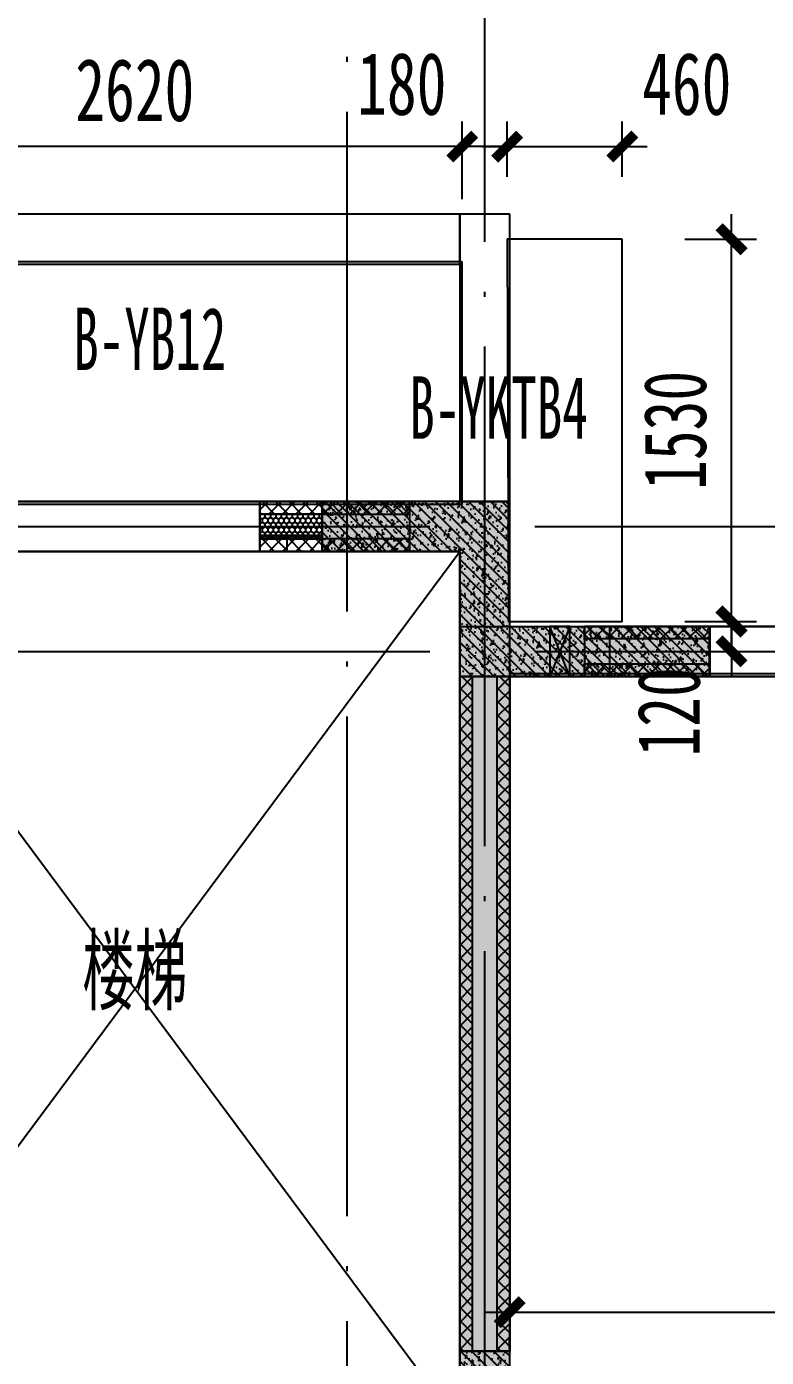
# Model space of a CAD drawing. Extents: x -3200779283 to -8106663, y 659664 to 1123462.
# Drawn here: x -8139434 to -8136474, y 775144 to 780470 of the extents above; entities that cross this region are included whole.
import ezdxf
from ezdxf.enums import TextEntityAlignment as Align

# ---------------------------------------------------------------- set-up
doc = ezdxf.new("R2010")
doc.units = 0
doc.header["$LTSCALE"] = 1000
doc.header["$MEASUREMENT"] = 0
for name, pattern in [('125-墙体$0$CONTINOUS', [0]), ('125-核心筒-标准层$0$CONTINOUS', [0]), ('3#-轴线$0$DOTE', [2.4200000000000004, 2, -0.2, 0.02, -0.2]), ('3#4#5#$0$DASH', [0.35, 0.25, -0.1]), ('DASH', [0.35, 0.25, -0.1])]:
    doc.linetypes.add(name, pattern=pattern)
doc.layers.get('Defpoints').update_dxf_attribs({"color": 30, "linetype": 'DASH'})
for name, color, linetype in [('125-墙体$0$S-WALL', 40, 'Continuous'), ('125-墙体$0$S-WALL-BEAM', 120, 'Continuous'), ('125-墙体$0$S-WALL-COLU', 252, '125-墙体$0$CONTINOUS'), ('125-墙体$0$S-WALL-COLU-HATC', 16, 'Continuous'), ('125-墙体$0$S-WALL-HATC', 253, 'Continuous'), ('125-墙体$0$提结构条件', 7, 'Continuous'), ('125-墙体$0$暖-首层和标准层暖通套管_TZ$0$H-暖洞-穿梁', 3, 'Continuous'), ('125-核心筒-标准层$0$HATCH', 254, 'Continuous'), ('125-核心筒-标准层$0$S-SLAB-HOLE', 5, 'Continuous'), ('125-核心筒-标准层$0$S-WALL', 40, 'Continuous'), ('125-核心筒-标准层$0$S-WALL-BEAM', 120, 'Continuous'), ('125-核心筒-标准层$0$S-WALL-COLU', 252, '125-核心筒-标准层$0$CONTINOUS'), ('125-核心筒-标准层$0$S-WALL-COLU-HATC', 16, 'Continuous'), ('125-核心筒-标准层$0$S-WALL-HATC', 253, 'Continuous'), ('3#-轴线$0$A-ANNO-DOTE', 10, '3#-轴线$0$DOTE'), ('3#4#5#$0$00-板边线', 7, 'Continuous'), ('3#4#5#$0$PC-SLAB', 6, '3#4#5#$0$DASH'), ('3#4#5#$0$S-ANNO-TEXT', 7, 'Continuous'), ('3#4#5#$0$S-DIMS-SLAB', 120, 'Continuous'), ('3#4#5#$0$S-PC-FQ', 4, 'Continuous'), ('3#4#5#$0$S-PC-FQ-WYQ', 4, 'Continuous'), ('3#4#5#$0$S-PC-SLAB', 6, 'Continuous'), ('4#-标准层$0$S-SLAB-TEXT', 120, 'Continuous')]:
    doc.layers.add(name, color=color, linetype=linetype)
doc.styles.add('3#4#5#$0$外部参照 1$0$宋体', font='', dxfattribs={"width": 0.8})
doc.styles.add('3#4#5#$0$楷体', font='', dxfattribs={"width": 0.7})
doc.styles.add('4#-标准层$0$TSSD_Rein', font='tssdeng.shx', dxfattribs={"width": 0.7, "bigfont": 'hztxt.shx'})
doc.styles.get('3#4#5#$0$外部参照 1$0$宋体').set_extended_font_data('SimSun')
doc.styles.get('3#4#5#$0$楷体').set_extended_font_data('KaiTi_GB2312')
doc.dimstyles.new('3#4#5#$0$TSSD_100_100', dxfattribs={"dimtxt": 250, "dimasz": 100, "dimexe": 100, "dimexo": 250, "dimgap": 100, "dimtad": 1, "dimdec": 0, "dimzin": 0, "dimdsep": 46, "dimtxsty": '3#4#5#$0$楷体', "dimblk": '3#4#5#$0$_ArchTick', "dimcen": 0, "dimdle": 100, "dimclrt": 7, "dimadec": 0, "dimazin": 0, "dimtfac": 1, "dimtdec": 0, "dimtix": 1, "dimtmove": 2, "dimatfit": 3, "dimfxl": 1, "dimtolj": 1, "dimtzin": 0, "dimarcsym": 0})
pattern_1 = [(225, (-650407.2216447918, -531464.0182287013), (26.94076836320745, -26.94076836320746), []), (315, (-650407.2216447918, -531464.0182287013), (26.94076836320746, 26.94076836320745), [])]
pattern_2 = [(225, (-650407.2216447843, -531614.0182259246), (26.94076836320745, -26.94076836320746), []), (315, (-650407.2216447843, -531614.0182259246), (26.94076836320746, 26.94076836320745), [])]
pattern_3 = [(269.994290487128, (110828.0983717282, 3091305.449310958), (10.82344901253679, -18.75107864760912), [12.5, -25]), (29.99429048712797, (110828.0983717282, 3091305.449310958), (10.82718595092106, 18.74892112522701), [12.5, -25]), (329.994290487128, (110828.0983717282, 3091305.449310958), (21.65063496345785, -0.002157522382106803), [-25, 12.5])]

# ---------------------------------------------------------------- blocks, each defined once
blk = doc.blocks.new('3#4#5#$0$B-YNQ2')
at = {"layer": '3#4#5#$0$S-PC-FQ-WYQ'}
h = blk.add_hatch(dxfattribs=at)
h.set_pattern_fill('ANSI37', color=256, scale=12, angle=90)
h.set_pattern_definition([(135, (-988908.0325066783, 837089.8351959386), (-26.94076836320746, -26.94076836320745), []), (225, (-988908.0325066783, 837089.8351959386), (26.94076836320745, -26.94076836320746), [])])
h.paths.add_polyline_path([(-127105.3843353875, 321688.4222274119), (-127055.3843353875, 321688.4222274119), (-127055.6225355351, 324388.4186985985), (-127105.6225355351, 324388.4186985985)])
h = blk.add_hatch(dxfattribs=at)
h.set_pattern_fill('ANSI37', color=256, scale=12, angle=90)
h.set_pattern_definition([(135, (-988758.0325094552, 837089.835195946), (-26.94076836320746, -26.94076836320745), []), (225, (-988758.0325094552, 837089.835195946), (26.94076836320745, -26.94076836320746), [])])
h.paths.add_polyline_path([(-126955.3843381647, 321688.4222274194), (-126905.3843381647, 321688.4222274194), (-126905.6225383123, 324388.418698606), (-126955.6225383123, 324388.418698606)])
for points in [[(-127105.3843353875, 321688.4222274119), (-127055.3843353875, 321688.4222274119), (-127055.6225355351, 324388.4186985985), (-127105.6225355351, 324388.4186985985)], [(-127105.6225358211, 324388.4186985985), (-126905.6225354774, 324388.4186985985), (-126905.3843353298, 321688.4222274194), (-127105.3843356734, 321688.4222274194)], [(-126955.3843381647, 321688.4222274194), (-126905.3843381647, 321688.4222274194), (-126905.6225383123, 324388.418698606), (-126955.6225383123, 324388.418698606)]]:
    blk.add_lwpolyline(points, close=True, dxfattribs=at)
blk = doc.blocks.new('3#4#5#$0$B-YWQ2')
at = {"layer": '3#4#5#$0$S-PC-FQ-WYQ'}
h = blk.add_hatch(dxfattribs=at)
h.set_pattern_fill('ANSI37', color=256, scale=12, angle=180)
h.set_pattern_definition([(225, (-657507.1811856697, -531964.0313569249), (26.94076836320745, -26.94076836320746), []), (315, (-657507.1811856697, -531964.0313569249), (26.94076836320746, 26.94076836320745), [])])
h.paths.add_polyline_path([(-143805.760363081, 329838.378574529), (-143805.760363081, 329888.378574529), (-144305.7646883298, 329888.3786142177), (-144305.7646883298, 329838.3786142177)])
h = blk.add_hatch(dxfattribs=at)
h.set_pattern_fill('ANSI37', color=256, scale=12, angle=180)
h.set_pattern_definition([(225, (-655807.1767984, -531964.0314528265), (26.94076836320745, -26.94076836320746), []), (315, (-655807.1767984, -531964.0314528265), (26.94076836320746, 26.94076836320745), [])])
h.paths.add_polyline_path([(-141605.7606210168, 329838.3781581313), (-141605.7606210168, 329888.3781581313), (-142605.76030106, 329888.3785183162), (-142605.76030106, 329838.3785183162)])
h = blk.add_hatch(dxfattribs=at)
h.set_pattern_fill('ANSI37', color=256, scale=12, angle=180)
h.set_pattern_definition([(225, (-653107.1819316256, -531964.0318592056), (26.94076836320745, -26.94076836320746), []), (315, (-653107.1819316256, -531964.0318592056), (26.94076836320746, 26.94076836320745), [])])
h.paths.add_polyline_path([(-139605.8072693339, 329838.3779761113), (-139605.8072693339, 329888.3779761113), (-140105.7606210243, 329888.3781071344), (-140105.7606210243, 329838.3781071344)])
h = blk.add_hatch(dxfattribs=at)
h.set_pattern_fill('ANSI37', color=256, scale=12, angle=180)
h.set_pattern_definition([(225, (-657507.1811856623, -532114.0313541479), (26.94076836320745, -26.94076836320746), []), (315, (-657507.1811856623, -532114.0313541479), (26.94076836320746, 26.94076836320745), [])])
h.paths.add_polyline_path([(-143805.7603630736, 329688.3785773062), (-143805.7603630736, 329738.3785773062), (-144305.7646883223, 329738.3786169949), (-144305.7646883223, 329688.3786169949)])
h = blk.add_hatch(dxfattribs=at)
h.set_pattern_fill('ANSI37', color=256, scale=12, angle=180)
h.set_pattern_definition([(225, (-655807.1767983926, -532114.0314500495), (26.94076836320745, -26.94076836320746), []), (315, (-655807.1767983926, -532114.0314500495), (26.94076836320746, 26.94076836320745), [])])
h.paths.add_polyline_path([(-141605.7606210094, 329688.3781609085), (-141605.7606210094, 329738.3781609085), (-142605.7603010526, 329738.3785210934), (-142605.7603010526, 329688.3785210934)])
h = blk.add_hatch(dxfattribs=at)
h.set_pattern_fill('ANSI37', color=256, scale=12, angle=180)
h.set_pattern_definition([(225, (-653107.1819316181, -532114.0318564288), (26.94076836320745, -26.94076836320746), []), (315, (-653107.1819316181, -532114.0318564288), (26.94076836320746, 26.94076836320745), [])])
h.paths.add_polyline_path([(-139605.8072693264, 329688.3779788885), (-139605.8072693264, 329738.3779788885), (-140105.7606210168, 329738.3781099116), (-140105.7606210168, 329688.3781099116)])
for points in [[(-144305.7646883223, 329688.378616709), (-144305.7646883223, 329888.3786170527), (-143805.760363081, 329888.3785773639), (-143805.760363081, 329688.3785770203)], [(-143805.760363081, 329838.378574529), (-143805.760363081, 329888.378574529), (-144305.7646883298, 329888.3786142177), (-144305.7646883298, 329838.3786142177)], [(-143805.760363081, 329888.3809476119), (-142605.760374493, 329888.3809476119), (-142605.760374493, 329688.3783389947), (-143805.760363081, 329688.3783389947)], [(-141605.7606210168, 329838.3781581313), (-141605.7606210168, 329888.3781581313), (-142605.76030106, 329888.3785183162), (-142605.76030106, 329838.3785183162)], [(-142605.7603010526, 329688.3785208075), (-142605.7603010526, 329888.3785211511), (-141605.7606210168, 329888.3781609662), (-141605.7606210168, 329688.3781606226)], [(-141605.7606210168, 329888.3782881502), (-140105.7606888157, 329888.3782833477), (-140105.7606888157, 329688.378028636), (-141605.7606210168, 329688.3780334386)], [(-139605.8072693339, 329838.3779761113), (-139605.8072693339, 329888.3779761113), (-140105.7606210243, 329888.3781071344), (-140105.7606210243, 329838.3781071344)], [(-140105.7606210168, 329688.3781096257), (-140105.7606210168, 329888.3781099693), (-139605.8072693339, 329888.3779789462), (-139605.8072693339, 329688.3779786025)], [(-143805.7603630736, 329688.3785773062), (-143805.7603630736, 329738.3785773062), (-144305.7646883223, 329738.3786169949), (-144305.7646883223, 329688.3786169949)], [(-141605.7606210094, 329688.3781609085), (-141605.7606210094, 329738.3781609085), (-142605.7603010526, 329738.3785210934), (-142605.7603010526, 329688.3785210934)], [(-139605.8072693264, 329688.3779788885), (-139605.8072693264, 329738.3779788885), (-140105.7606210168, 329738.3781099116), (-140105.7606210168, 329688.3781099116)]]:
    blk.add_lwpolyline(points, close=True, dxfattribs=at)
blk = doc.blocks.new('3#4#5#$0$B-YWQ3')
at = {"layer": '3#4#5#$0$S-PC-FQ'}
h = blk.add_hatch(dxfattribs=at)
h.set_pattern_fill('HONEY', color=6, scale=100, angle=-90.00570951287202)
h.set_pattern_definition(pattern_3)
h.paths.add_polyline_path([(-138305.9950628587, 330338.3942316874), (-138306.0050278385, 330238.3942321839), (-138556.0100336152, 330238.3917263955), (-138556.0000686354, 330338.391725899)])
h = blk.add_hatch(dxfattribs=at)
h.set_pattern_fill('HONEY', color=6, scale=100, angle=-90.00570951287202)
h.set_pattern_definition(pattern_3)
h.paths.add_polyline_path([(-137306.0050511253, 330338.3942316874), (-137305.9950861455, 330238.3942321839), (-137055.9900803688, 330238.3917263955), (-137056.0000453486, 330338.391725899)])
at = {"layer": '3#4#5#$0$S-PC-FQ-WYQ'}
h = blk.add_hatch(dxfattribs=at)
h.set_pattern_fill('ANSI37', color=256, scale=12, angle=180)
h.set_pattern_definition(pattern_1)
h.paths.add_polyline_path([(-138905.8095192583, 330388.3917027524), (-138905.8095192583, 330338.3917027524), (-138306.0000686279, 330338.3917424412), (-138306.0000686279, 330388.3917424412)])
h = blk.add_hatch(dxfattribs=at)
h.set_pattern_fill('ANSI37', color=256, scale=12, angle=180)
h.set_pattern_definition(pattern_1)
h.paths.add_polyline_path([(-136705.800822203, 330338.3917027524), (-136705.800822203, 330388.3917027524), (-137306.0000686428, 330388.3917424412), (-137306.0000686428, 330338.3917424412)])
h = blk.add_hatch(dxfattribs=at)
h.set_pattern_fill('ANSI37', color=256, scale=12, angle=180)
h.set_pattern_definition(pattern_2)
h.paths.add_polyline_path([(-138905.8095192658, 330238.3917055296), (-138905.8095192658, 330188.3917055296), (-138306.0000686354, 330188.3917452184), (-138306.0000686354, 330238.3917452184)])
h = blk.add_hatch(dxfattribs=at)
h.set_pattern_fill('ANSI37', color=256, scale=12, angle=180)
h.set_pattern_definition(pattern_2)
h.paths.add_polyline_path([(-136705.8008221956, 330188.3917055296), (-136705.8008221956, 330238.3917055296), (-137306.0000686354, 330238.3917452184), (-137306.0000686354, 330188.3917452184)])
at = {"layer": '3#4#5#$0$S-PC-FQ', "color": 6}
for points in [[(-138305.9950628587, 330338.3942316874), (-138306.0050278385, 330238.3942321839), (-138556.0100336152, 330238.3917263955), (-138556.0000686354, 330338.391725899)], [(-137306.0050511253, 330338.3942316874), (-137305.9950861455, 330238.3942321839), (-137055.9900803688, 330238.3917263955), (-137056.0000453486, 330338.391725899)]]:
    blk.add_lwpolyline(points, close=True, dxfattribs=at)
at = {"layer": '3#4#5#$0$S-PC-FQ-WYQ'}
for points in [[(-138306.0000686354, 330188.3917449325), (-138306.0000686354, 330388.3917452762), (-138905.8095192583, 330388.3917055874), (-138905.8095192583, 330188.3917052437)], [(-138905.8095192583, 330338.3917027524), (-138905.8095192583, 330388.3917027524), (-138306.0000686279, 330388.3917424412), (-138306.0000686279, 330338.3917424412)], [(-138306.0000453486, 330388.3917424412), (-137306.0000686354, 330388.3917424412), (-137306.0000686354, 330188.3917449325), (-138306.0000453486, 330188.3917449325)], [(-137306.0000686354, 330188.3917449325), (-137306.0000686354, 330388.3917452762), (-136705.800822203, 330388.3917055874), (-136705.800822203, 330188.3917052437)], [(-136705.800822203, 330338.3917027524), (-136705.800822203, 330388.3917027524), (-137306.0000686428, 330388.3917424412), (-137306.0000686428, 330338.3917424412)], [(-138905.8095192658, 330188.3917055296), (-138905.8095192658, 330238.3917055296), (-138306.0000686354, 330238.3917452184), (-138306.0000686354, 330188.3917452184)], [(-136705.8008221956, 330188.3917055296), (-136705.8008221956, 330238.3917055296), (-137306.0000686354, 330238.3917452184), (-137306.0000686354, 330188.3917452184)]]:
    blk.add_lwpolyline(points, close=True, dxfattribs=at)
blk = doc.blocks.new('3#4#5#$0$A$C53EF3948')
at = {"layer": '3#4#5#$0$S-PC-FQ-WYQ', "xscale": -1}
for name, p in [('3#4#5#$0$B-YWQ3', (-106006.4793553883, -329888.3812170064)), ('3#4#5#$0$B-YWQ2', (-106006.4793553883, -329888.3812170064)), ('3#4#5#$0$B-YNQ2', (-93805.6590342237, -324588.5839899576))]:
    blk.add_blockref(name, p, dxfattribs=at)
blk = doc.blocks.new('3#4#5#$0$悬挑板-北侧')
at = {"layer": '3#4#5#$0$S-PC-SLAB'}
for points in [[(-262899.7262011849, 92469.8665362058), (-262439.3072780642, 92469.8665362058), (-262444.4097202264, 90939.76404641056), (-262899.738294493, 90939.76400666893)], [(-259459.500885508, 92469.86618528032), (-258399.750670132, 92469.86618605195), (-258399.7506613976, 90939.90435627956), (-259459.5008767736, 90939.90435550793)], [(-262259.5007363076, 92379.92144643073), (-259639.3074048576, 92379.92144643073), (-259639.3074048576, 91409.91038062074), (-262259.5007363076, 91409.91038062074)]]:
    blk.add_lwpolyline(points, close=True, dxfattribs=at)
blk = doc.blocks.new('3#4#5#$0$_ArchTick')
at = {"color": 0, "linetype": 'ByBlock', "const_width": 0.4}
blk.add_lwpolyline([(-0.5, -0.5), (0.5, 0.5)], dxfattribs=at)
blk = doc.blocks.new('*D978')
at = {"layer": '3#4#5#$0$S-DIMS-SLAB', "color": 0, "lineweight": -2, "transparency": 16777216}
for p, q in [((30489.58182328148, 13009.88186566913), (30489.58182328148, 13320.70183472472)), ((33109.77515473147, 13009.88186566913), (33109.77515473147, 13320.70183472472)), ((33209.77515473147, 13220.70183472472), (30389.58182328148, 13220.70183472472))]:
    blk.add_line(p, q, dxfattribs=at)
at = {"layer": 'Defpoints', "color": 0, "transparency": 16777216}
for p in [(30489.58182328148, 13220.70183472472), (30489.58182328148, 12759.88186566913), (33109.77515473147, 12759.88186566913)]:
    blk.add_point(p, dxfattribs=at)
at = {"layer": '3#4#5#$0$S-DIMS-SLAB', "color": 0, "lineweight": -2, "transparency": 16777216, "xscale": 100, "yscale": 100, "zscale": 100, "rotation": 180}
blk.add_blockref('3#4#5#$0$_ArchTick', (30489.58182328148, 13220.70183472472), dxfattribs=at)
at = {"layer": '3#4#5#$0$S-DIMS-SLAB', "color": 0, "lineweight": -2, "transparency": 16777216, "xscale": 100, "yscale": 100, "zscale": 100}
blk.add_blockref('3#4#5#$0$_ArchTick', (33109.77515473147, 13220.70183472472), dxfattribs=at)
at = {"layer": '3#4#5#$0$S-DIMS-SLAB', "color": 7, "transparency": 16777216, "insert": (31799.67848900647, 13445.70183472472), "char_height": 250, "attachment_point": 5, "style": '3#4#5#$0$楷体'}
blk.add_mtext('\\A1;2620', dxfattribs=at)
blk = doc.blocks.new('*D980')
at = {"layer": '3#4#5#$0$S-DIMS-SLAB', "color": 0, "lineweight": -2, "transparency": 16777216}
for p, q in [((33289.58169648808, 13099.82695544418), (33289.58169648808, 13320.70183472472)), ((33750.00061960879, 13099.82695544418), (33750.00061960879, 13320.70183472472)), ((33189.58169648808, 13220.70183472472), (33850.00061960879, 13220.70183472472))]:
    blk.add_line(p, q, dxfattribs=at)
at = {"layer": 'Defpoints', "color": 0, "transparency": 16777216}
for p in [(33750.00061960879, 13220.70183472472), (33289.58169648808, 12849.82695544418), (33750.00061960879, 12849.82695544418)]:
    blk.add_point(p, dxfattribs=at)
at = {"layer": '3#4#5#$0$S-DIMS-SLAB', "color": 0, "lineweight": -2, "transparency": 16777216, "xscale": 100, "yscale": 100, "zscale": 100, "rotation": 180}
blk.add_blockref('3#4#5#$0$_ArchTick', (33289.58169648808, 13220.70183472472), dxfattribs=at)
at = {"layer": '3#4#5#$0$S-DIMS-SLAB', "color": 0, "lineweight": -2, "transparency": 16777216, "xscale": 100, "yscale": 100, "zscale": 100}
blk.add_blockref('3#4#5#$0$_ArchTick', (33750.00061960879, 13220.70183472472), dxfattribs=at)
at = {"layer": '3#4#5#$0$S-DIMS-SLAB', "color": 7, "transparency": 16777216, "insert": (34008.07754268573, 13470.70183472472), "char_height": 250, "attachment_point": 5, "style": '3#4#5#$0$楷体'}
blk.add_mtext('\\A1;460', dxfattribs=at)
blk = doc.blocks.new('*D982')
at = {"layer": '3#4#5#$0$S-DIMS-SLAB', "color": 0, "lineweight": -2, "transparency": 16777216}
for p, q in [((34187.13463399453, 11219.72442590827), (34187.13463399453, 12949.83132895479)), ((34000.01088095015, 12849.83132895479), (34287.13463399453, 12849.83132895479)), ((34000.01088095015, 11319.72442590827), (34287.13463399453, 11319.72442590827))]:
    blk.add_line(p, q, dxfattribs=at)
at = {"layer": 'Defpoints', "color": 0, "transparency": 16777216}
for p in [(33750.01088095015, 12849.83132895479), (34187.13463399453, 12849.83132895479), (33750.01088095015, 11319.72442590827)]:
    blk.add_point(p, dxfattribs=at)
at = {"layer": '3#4#5#$0$S-DIMS-SLAB', "color": 0, "lineweight": -2, "transparency": 16777216, "xscale": 100, "yscale": 100, "zscale": 100}
for p, rotation in [((34187.13463399453, 12849.83132895479), 90), ((34187.13463399453, 11319.72442590827), 270)]:
    blk.add_blockref('3#4#5#$0$_ArchTick', p, dxfattribs=dict(at, rotation=rotation))
at = {"layer": '3#4#5#$0$S-DIMS-SLAB', "color": 7, "transparency": 16777216, "insert": (33962.13463399452, 12084.77787743152), "char_height": 250, "attachment_point": 5, "rotation": 90, "style": '3#4#5#$0$楷体'}
blk.add_mtext('\\A1;1530', dxfattribs=at)
blk = doc.blocks.new('*D983')
at = {"layer": '3#4#5#$0$S-DIMS-SLAB', "color": 0, "lineweight": -2, "transparency": 16777216}
for p, q in [((33109.77515473147, 13009.88186566913), (33109.77515473147, 13320.70183472472)), ((33289.58169648808, 13099.82695544418), (33289.58169648808, 13320.70183472472)), ((33109.77515473147, 13220.70183472472), (33009.77515473147, 13220.70183472472)), ((33289.58169648808, 13220.70183472472), (33109.77515473147, 13220.70183472472)), ((33289.58169648808, 13220.70183472472), (33389.58169648808, 13220.70183472472))]:
    blk.add_line(p, q, dxfattribs=at)
at = {"layer": 'Defpoints', "color": 0, "transparency": 16777216}
for p in [(33109.77515473147, 13220.70183472472), (33289.58169648808, 12849.82695544418), (33109.77515473147, 12759.88186566913)]:
    blk.add_point(p, dxfattribs=at)
at = {"layer": '3#4#5#$0$S-DIMS-SLAB', "color": 0, "lineweight": -2, "transparency": 16777216, "xscale": 100, "yscale": 100, "zscale": 100}
blk.add_blockref('3#4#5#$0$_ArchTick', (33109.77515473147, 13220.70183472472), dxfattribs=at)
at = {"layer": '3#4#5#$0$S-DIMS-SLAB', "color": 0, "lineweight": -2, "transparency": 16777216, "xscale": 100, "yscale": 100, "zscale": 100, "rotation": 180}
blk.add_blockref('3#4#5#$0$_ArchTick', (33289.58169648808, 13220.70183472472), dxfattribs=at)
at = {"layer": '3#4#5#$0$S-DIMS-SLAB', "color": 7, "transparency": 16777216, "insert": (32867.85207780841, 13470.70183472472), "char_height": 250, "attachment_point": 5, "style": '3#4#5#$0$楷体'}
blk.add_mtext('\\A1;180', dxfattribs=at)
blk = doc.blocks.new('*D987')
at = {"layer": '3#4#5#$0$S-DIMS-SLAB', "color": 0, "lineweight": -2, "transparency": 16777216}
for p, q in [((34187.13463399436, 11319.86477474633), (34187.13463399436, 11419.86477474633)), ((34000.01088095015, 11319.86477474633), (34287.13463399436, 11319.86477474633)), ((34187.13463399436, 11319.86477474633), (34187.13463399436, 11199.99965178129)), ((34000.01088095015, 11199.99965178129), (34287.13463399436, 11199.99965178129)), ((34187.13463399436, 11199.99965178129), (34187.13463399436, 11099.99965178129))]:
    blk.add_line(p, q, dxfattribs=at)
at = {"layer": 'Defpoints', "color": 0, "transparency": 16777216}
for p in [(33750.01088095015, 11319.86477474633), (33750.01088095015, 11199.99965178129), (34187.13463399436, 11199.99965178129)]:
    blk.add_point(p, dxfattribs=at)
at = {"layer": '3#4#5#$0$S-DIMS-SLAB', "color": 0, "lineweight": -2, "transparency": 16777216, "xscale": 100, "yscale": 100, "zscale": 100}
for p, rotation in [((34187.13463399436, 11319.86477474633), 270), ((34187.13463399436, 11199.99965178129), 90)]:
    blk.add_blockref('3#4#5#$0$_ArchTick', p, dxfattribs=dict(at, rotation=rotation))
at = {"layer": '3#4#5#$0$S-DIMS-SLAB', "color": 7, "transparency": 16777216, "insert": (33937.1346339942, 10958.07657485822), "char_height": 250, "attachment_point": 5, "rotation": 90, "style": '3#4#5#$0$楷体'}
blk.add_mtext('\\A1;120', dxfattribs=at)
blk = doc.blocks.new('3#4#5#$0$ban111')
at = {"layer": '3#4#5#$0$S-PC-SLAB'}
blk.add_lwpolyline([(-225932.0008750532, 409965.0001437321), (-225932.0008750532, 412985.0001437321), (-223232.0008750532, 412985.0001437321), (-223232.0008750532, 409965.0001437321)], close=True, dxfattribs=at)
blk = doc.blocks.new('*D861')
at = {"layer": '3#4#5#$0$S-DIMS-SLAB', "color": 0, "lineweight": -2, "transparency": 16777216}
for p, q in [((180096.3134590672, 163030.3966956846), (182996.3134590672, 163030.3966956846)), ((180196.3134590672, 162884.0540406439), (180196.3134590672, 162930.3966956846)), ((182896.3134590672, 162884.0540406437), (182896.3134590672, 162930.3966956846))]:
    blk.add_line(p, q, dxfattribs=at)
at = {"layer": 'Defpoints', "color": 0, "transparency": 16777216}
for p in [(180196.3134590672, 163134.0540406439), (182896.3134590672, 163134.0540406437), (182896.3134590672, 163030.3966956846)]:
    blk.add_point(p, dxfattribs=at)
at = {"layer": '3#4#5#$0$S-DIMS-SLAB', "color": 0, "lineweight": -2, "transparency": 16777216, "xscale": 100, "yscale": 100, "zscale": 100, "rotation": 180}
blk.add_blockref('3#4#5#$0$_ArchTick', (180196.3134590672, 163030.3966956846), dxfattribs=at)
at = {"layer": '3#4#5#$0$S-DIMS-SLAB', "color": 0, "lineweight": -2, "transparency": 16777216, "xscale": 100, "yscale": 100, "zscale": 100}
blk.add_blockref('3#4#5#$0$_ArchTick', (182896.3134590672, 163030.3966956846), dxfattribs=at)
at = {"layer": '3#4#5#$0$S-DIMS-SLAB', "color": 7, "transparency": 16777216, "insert": (181546.3134590672, 163255.3966956846), "char_height": 250, "attachment_point": 5, "style": '3#4#5#$0$楷体'}
blk.add_mtext('\\A1;2700', dxfattribs=at)
blk = doc.blocks.new('125-墙体$0$tretyyt')
at = {"layer": '125-墙体$0$暖-首层和标准层暖通套管_TZ$0$H-暖洞-穿梁', "color": 5}
for p, q in [((52497.95184686818, 59279.6456090584), (52297.95184694059, 59359.6456090584)), ((52297.95184694059, 59279.6456090584), (52497.95184686818, 59359.6456090584))]:
    blk.add_line(p, q, dxfattribs=at)
blk.add_lwpolyline([(52497.95184686818, 59279.6456090584), (52497.95184686818, 59359.6456090584), (52297.95184694059, 59359.6456090584), (52297.95184694059, 59279.6456090584)], close=True, dxfattribs=at)
blk = doc.blocks.new('125-墙体$0$she')
at = {"layer": '125-墙体$0$提结构条件', "xscale": -1, "rotation": 270}
blk.add_blockref('125-墙体$0$tretyyt', (-50919.64560905844, -52397.95078706497), dxfattribs=at)
blk = doc.blocks.new('125-墙体')
at = {"layer": '125-墙体$0$S-WALL-COLU-HATC'}
h = blk.add_hatch(dxfattribs=at)
h.set_pattern_fill('AR-CONC', color=256, scale=10)
h.set_pattern_definition([(49.99999999999999, (29394.36241047789, -241007.8141536725), (71.72601826007535, -6.275213498259511), [7.5, -82.5]), (355, (29394.36241047789, -241007.8141536725), (-13.8751333613, 75.21921337000119), [6, -66]), (100.4514, (29400.3395784779, -241008.3370876726), (57.85093817140216, 68.94395420609536), [6.374018999999985, -70.11421119999974]), (46.18420000000002, (29394.36241047789, -240987.8141536725), (106.7241048625644, -16.55190143290181), [11.24999999999993, -123.7499999999994]), (96.6356, (29403.25608497788, -240989.1934843725), (93.46627055487033, 97.41178709004417), [9.561028799999999, -105.1713]), (351.1842, (29394.36241047789, -240987.8141536725), (93.46619451336272, 97.41186009253246), [9, -99]), (21, (29404.36241047789, -240992.8141536725), (59.69070521184616, -40.26188906653388), [7.5, -82.5]), (326.0000000000001, (29404.36241047789, -240992.8141536725), (24.33153319215817, 72.5150045046853), [6, -66]), (71.4514, (29409.33663377789, -240996.1693142726), (84.02226285814899, 32.25304967099524), [6.374019000000001, -70.1142112]), (37.50000000000001, (29394.36241047789, -241007.8141536725), (1.215985531729067, 33.28938538313115), [0, -65.19999999999999, 0, -67, 0, -66.25]), (7.499999999999999, (29394.36241047789, -241007.8141536725), (26.30695374421486, 39.44117118823603), [0, -38.2, 0, -63.7, 0, -25.25]), (327.5, (29372.0624104779, -241007.8141536725), (53.3822436172409, -2.255487173437976), [0, -25, 0, -78, 0, -103.5]), (317.5, (29362.0624104779, -241007.8141536725), (58.31861693423862, 10.01049823323177), [0, -32.5, 0, -51.8, 0, -73.5])])
h.paths.add_polyline_path([(8199.999502355931, -99.99890062701888), (8199.999502355931, 100.0010993729811), (7800, 100), (7800, -100)])
h = blk.add_hatch(dxfattribs=at)
h.set_pattern_fill('ANSI31', color=256, scale=250, style=0)
h.set_pattern_definition([(45, (29394.36241047789, -241007.8141536725), (-22.09708691207961, 22.09708691207961), [])])
h.paths.add_polyline_path([(8199.999502355931, 100.0010993729811), (8199.999502355931, -99.99890062701888), (7800, -100), (7800, 100)])
at = {"layer": '125-墙体$0$S-WALL-HATC'}
blk.add_hatch(color=256, dxfattribs=at).paths.add_polyline_path([(8600, -100), (8600, 100), (7800, 100), (7800, -100)])
at = {"layer": '125-墙体$0$S-WALL'}
blk.add_lwpolyline([(8600, -100), (8600, 100), (7800, 100), (7800, -100), (8600, -100)], close=True, dxfattribs=at)
at = {"layer": '125-墙体$0$S-WALL-BEAM'}
blk.add_lwpolyline([(6300, 100.0003920234158), (6300, -100), (7800, -100.0006024725153), (7800, 99.99978955090045)], close=True, dxfattribs=at)
at = {"layer": '125-墙体$0$S-WALL-COLU', "lineweight": -2}
blk.add_lwpolyline([(8199.999502355931, -99.99890062701888), (8199.999502355931, 100.0010993729811), (7800, 100), (7800, -100)], close=True, dxfattribs=at)
blk.add_blockref('125-墙体$0$she', (0, 0))
blk = doc.blocks.new('125-核心筒-标准层')
at = {"layer": '125-核心筒-标准层$0$HATCH'}
h = blk.add_hatch(dxfattribs=at)
h.set_pattern_fill('BRICK1', color=256, scale=20, style=0)
h.set_pattern_definition([(0, (-47688.61209499254, -30845.90377062542), (0, 160), []), (90, (-47688.61209499254, -30845.90377062542), (-160, 160), [160, -160])])
h.paths.add_polyline_path([(-850, 7500.019676210301), (-1100.000091910362, 7500.019676210301), (-1100.000091910362, 7699.999999460415), (-850, 7699.999999460415)])
at = {"layer": '125-核心筒-标准层$0$S-WALL-COLU-HATC'}
h = blk.add_hatch(dxfattribs=at)
h.set_pattern_fill('AR-CONC', color=256, scale=10)
h.set_pattern_definition([(49.99999999999999, (13887.05247968878, -232995.612466133), (71.72601826007535, -6.275213498259511), [7.5, -82.5]), (355, (13887.05247968878, -232995.612466133), (-13.8751333613, 75.21921337000119), [6, -66]), (100.4514, (13893.02964768879, -232996.135400133), (57.85093817140216, 68.94395420609536), [6.374018999999981, -70.11421119999969]), (46.18420000000002, (13887.05247968878, -232975.612466133), (106.7241048625644, -16.55190143290181), [11.24999999999992, -123.7499999999994]), (96.6356, (13895.94615418877, -232976.991796833), (93.46627055487033, 97.41178709004417), [9.561028799999999, -105.1713]), (351.1842, (13887.05247968878, -232975.612466133), (93.46619451336272, 97.41186009253246), [9, -99]), (21, (13897.05247968878, -232980.612466133), (59.69070521184616, -40.26188906653388), [7.5, -82.5]), (326.0000000000001, (13897.05247968878, -232980.612466133), (24.33153319215817, 72.5150045046853), [6, -66]), (71.4514, (13902.02670298878, -232983.967626733), (84.02226285814899, 32.25304967099524), [6.374019000000001, -70.1142112]), (37.50000000000001, (13887.05247968878, -232995.612466133), (1.215985531729067, 33.28938538313115), [0, -65.19999999999999, 0, -67, 0, -66.25]), (7.499999999999999, (13887.05247968878, -232995.612466133), (26.30695374421486, 39.44117118823603), [0, -38.2, 0, -63.7, 0, -25.25]), (327.5, (13864.75247968879, -232995.612466133), (53.3822436172409, -2.255487173437976), [0, -25, 0, -78, 0, -103.5]), (317.5, (13854.75247968879, -232995.612466133), (58.31861693423862, 10.01049823323177), [0, -32.5, 0, -51.8, 0, -73.5])])
h.paths.add_polyline_path([(-1650, 7500), (-1650.015775947366, 7200.000364035135), (-1850.015775947366, 7200.000364035135), (-1850, 7700), (-1100.000091910362, 7699.999999460415), (-1100.000091910362, 7499.999999460648)])
h = blk.add_hatch(dxfattribs=at)
h.set_pattern_fill('ANSI31', color=256, scale=250, style=0)
h.set_pattern_definition([(45, (13887.05247968878, -232995.612466133), (-22.09708691207961, 22.09708691207961), [])])
h.paths.add_polyline_path([(-1650, 7500), (-1650.015775947366, 7200.000364035135), (-1850.015775947366, 7200.000364035135), (-1850, 7700), (-1100.000091910362, 7699.999999460415), (-1100.000091910362, 7499.999999460648)])
h = blk.add_hatch(dxfattribs=at)
h.set_pattern_fill('AR-CONC', color=256, scale=10)
h.set_pattern_definition([(49.99999999999999, (13587.05257159914, -233495.612466133), (71.72601826007535, -6.275213498259511), [7.5, -82.5]), (355, (13587.05257159914, -233495.612466133), (-13.8751333613, 75.21921337000119), [6, -66]), (100.4514, (13593.02973959915, -233496.135400133), (57.85093817140216, 68.94395420609536), [6.374018999999979, -70.11421119999966]), (46.18420000000002, (13587.05257159914, -233475.612466133), (106.7241048625644, -16.55190143290181), [11.24999999999992, -123.7499999999993]), (96.6356, (13595.94624609913, -233476.991796833), (93.46627055487033, 97.41178709004417), [9.561028799999999, -105.1713]), (351.1842, (13587.05257159914, -233475.612466133), (93.46619451336272, 97.41186009253246), [9, -99]), (21, (13597.05257159914, -233480.612466133), (59.69070521184616, -40.26188906653388), [7.5, -82.5]), (326.0000000000001, (13597.05257159914, -233480.612466133), (24.33153319215817, 72.5150045046853), [6, -66]), (71.4514, (13602.02679489914, -233483.967626733), (84.02226285814899, 32.25304967099524), [6.374019000000001, -70.1142112]), (37.50000000000001, (13587.05257159914, -233495.612466133), (1.215985531729067, 33.28938538313115), [0, -65.19999999999999, 0, -67, 0, -66.25]), (7.499999999999999, (13587.05257159914, -233495.612466133), (26.30695374421486, 39.44117118823603), [0, -38.2, 0, -63.7, 0, -25.25]), (327.5, (13564.75257159915, -233495.612466133), (53.3822436172409, -2.255487173437976), [0, -25, 0, -78, 0, -103.5]), (317.5, (13554.75257159915, -233495.612466133), (58.31861693423862, 10.01049823323177), [0, -32.5, 0, -51.8, 0, -73.5])])
h.paths.add_polyline_path([(-1949.999908089638, 7000), (-1950.015684037004, 7000), (-2250.008448640932, 6998.802632443432), (-2249.992672693566, 7198.802632443432), (-1650, 7199.999999460415), (-1650, 6999.999999460648)])
h = blk.add_hatch(dxfattribs=at)
h.set_pattern_fill('ANSI31', color=256, scale=250, style=0)
h.set_pattern_definition([(45, (13587.05257159914, -233495.612466133), (-22.09708691207961, 22.09708691207961), [])])
h.paths.add_polyline_path([(-1949.999908089638, 7000), (-1950.015684037004, 7000), (-2250.008448640932, 6998.802632443432), (-2249.992672693566, 7198.802632443432), (-1650, 7199.999999460415), (-1650, 6999.999999460648)])
h = blk.add_hatch(dxfattribs=at)
h.set_pattern_fill('AR-CONC', color=256, scale=10)
h.set_pattern_definition([(49.99999999999999, (15689.61140156887, -237762.7235425184), (71.72601826007535, -6.275213498259511), [7.5, -82.5]), (355, (15689.61140156887, -237762.7235425184), (-13.8751333613, 75.21921337000119), [6, -66]), (100.4514, (15695.58856956888, -237763.2464765184), (57.85093817140216, 68.94395420609536), [6.374018999999981, -70.11421119999969]), (46.18420000000002, (15689.61140156887, -237742.7235425184), (106.7241048625644, -16.55190143290181), [11.24999999999992, -123.7499999999994]), (96.6356, (15698.50507606886, -237744.1028732184), (93.46627055487033, 97.41178709004417), [9.561028799999999, -105.1713]), (351.1842, (15689.61140156887, -237742.7235425184), (93.46619451336272, 97.41186009253246), [9, -99]), (21, (15699.61140156887, -237747.7235425184), (59.69070521184616, -40.26188906653388), [7.5, -82.5]), (326.0000000000001, (15699.61140156887, -237747.7235425184), (24.33153319215817, 72.5150045046853), [6, -66]), (71.4514, (15704.58562486887, -237751.0787031184), (84.02226285814899, 32.25304967099524), [6.374019000000001, -70.1142112]), (37.50000000000001, (15689.61140156887, -237762.7235425184), (1.215985531729067, 33.28938538313115), [0, -65.19999999999999, 0, -67, 0, -66.25]), (7.499999999999999, (15689.61140156887, -237762.7235425184), (26.30695374421486, 39.44117118823603), [0, -38.2, 0, -63.7, 0, -25.25]), (327.5, (15667.31140156888, -237762.7235425184), (53.3822436172409, -2.255487173437976), [0, -25, 0, -78, 0, -103.5]), (317.5, (15657.31140156888, -237762.7235425184), (58.31861693423862, 10.01049823323177), [0, -32.5, 0, -51.8, 0, -73.5])])
h.paths.add_polyline_path([(-1850, 4000), (-1849.984224052634, 4299.999635964865), (-1649.984224052634, 4299.999635964865), (-1650, 3800), (-2149.999908089638, 3800.000000539585), (-2149.999908089638, 4000.000000539352)])
h = blk.add_hatch(dxfattribs=at)
h.set_pattern_fill('ANSI31', color=256, scale=250, style=0)
h.set_pattern_definition([(45, (15689.61140156887, -237762.7235425184), (-22.09708691207961, 22.09708691207961), [])])
h.paths.add_polyline_path([(-1850, 4000), (-1849.984224052634, 4299.999635964865), (-1649.984224052634, 4299.999635964865), (-1650, 3800), (-2149.999908089638, 3800.000000539585), (-2149.999908089638, 4000.000000539352)])
at = {"layer": '125-核心筒-标准层$0$S-WALL-HATC'}
for points in [[(-1850, 7700), (-1650, 7500), (-1100.000091910362, 7499.999999460531), (-1100.000091910362, 7699.999999460531)], [(-1850, 7100), (-1650, 7100), (-1650, 7500), (-1850, 7700), (-1850, 7200)], [(-1850, 6634.310774981976), (-1650, 6634.310774981976), (-1650, 7100), (-1850, 7100), (-1850, 7000)], [(-1850, 4000), (-1650, 3800), (-1650, 6634.310774981976), (-1850, 6634.310774981976)]]:
    blk.add_hatch(color=256, dxfattribs=at).paths.add_polyline_path(points)
at = {"layer": '125-核心筒-标准层$0$S-SLAB-HOLE'}
for points in [[(950, 4000), (-1650, 7500)], [(950, 7500), (-1650, 4000)]]:
    blk.add_lwpolyline(points, dxfattribs=at)
at = {"layer": '125-核心筒-标准层$0$S-WALL'}
for p, q in [((-1850, 7700), (-998.9083805680275, 7700)), ((-1850, 6634.310774981976), (-1850, 7700)), ((-1650, 7500), (-998.9083805680275, 7500)), ((-1650, 7100), (-1650, 7500)), ((-1650, 6634.310774981976), (-1650, 7100)), ((-1850, 3800), (-1850, 6634.310774981976)), ((-1650, 3800), (-1650, 6634.310774981976))]:
    blk.add_line(p, q, dxfattribs=at)
blk.add_lwpolyline([(-850, 7500.019676210301), (-1100.000091910362, 7500.019676210301), (-1100.000091910362, 7699.999999460415), (-850, 7699.999999460415)], close=True, dxfattribs=at)
at = {"layer": '125-核心筒-标准层$0$S-WALL-BEAM'}
for points in [[(-1850.000807691657, 8850.025698073867), (-1650.000807691657, 8850.025698073867), (-1650, 7700), (-1850, 7700)], [(-1650.000807691657, 8650.025698073867), (-1650.000807691657, 8850.025698073867), (949.9992625395535, 8850.027524118588), (949.9992625395535, 8650.027524118588)], [(400, 7499.999803988292), (400, 7700.000196011708), (-1100, 7700.000392023416), (-1100, 7500)]]:
    blk.add_lwpolyline(points, close=True, dxfattribs=at)
at = {"layer": '125-核心筒-标准层$0$S-WALL-COLU', "linetype": 'ByBlock'}
for points in [[(-1650, 7500), (-1650.015775947366, 7200.000364035135), (-1850.015775947366, 7200.000364035135), (-1850, 7700), (-1100.000091910362, 7699.999999460415), (-1100.000091910362, 7499.999999460648), (-1650, 7500)], [(-1949.999908089638, 7000), (-1950.015684037004, 7000), (-2250.008448640932, 6998.802632443432), (-2249.992672693566, 7198.802632443432), (-1650, 7199.999999460415), (-1650, 6999.999999460648), (-1949.999908089638, 7000)], [(-1850, 4000), (-1849.984224052634, 4299.999635964865), (-1649.984224052634, 4299.999635964865), (-1650, 3800), (-2149.999908089638, 3800.000000539585), (-2149.999908089638, 4000.000000539352), (-1850, 4000)]]:
    blk.add_lwpolyline(points, dxfattribs=at)
blk = doc.blocks.new('3#-轴线')
at = {"layer": '3#-轴线$0$A-ANNO-DOTE'}
for points in [[(32550, -7100), (32550, 5500)], [(33100, -3200), (33100, 5500)], [(-3000, 500), (44800, 500)], [(-3000, 0), (44800, 0)]]:
    blk.add_lwpolyline(points, dxfattribs=at)
blk = doc.blocks.new('3#4#5#$0$A$C7C4D4DCF')
at = {"layer": '3#4#5#$0$00-板边线', "xscale": -1, "rotation": 359.9999991179201}
blk.add_blockref('3#4#5#$0$悬挑板-北侧', (-229149.7269983948, -79620.0339634202), dxfattribs=at)
at = {"layer": '3#4#5#$0$PC-SLAB', "linetype": 'ByBlock', "style": '3#4#5#$0$外部参照 1$0$宋体', "width": 0.6}
for s, p in [('B-YB12', (31859.56682969694, 12451.45136375155)), ('B-YKTB4', (33254.95114552564, 12175.9560362683))]:
    blk.add_text(s, height=250, rotation=359.9999991180639, dxfattribs=at).set_placement(p, align=Align.MIDDLE)
at = {"layer": '3#4#5#$0$S-DIMS-SLAB'}
for base, p1, p2, angle, picture, middle in [((30489.58182328148, 13220.70183472472), (33109.77515473147, 12759.88186566913), (30489.58182328148, 12759.88186566913), 180, '*D978', (31799.67848900647, 13445.70183472472)), ((34187.13463399453, 12849.83132895479), (33750.01088095014, 11319.72442590827), (33750.01088095014, 12849.83132895478), 90, '*D982', (33962.13463399452, 12084.77787743152))]:
    dim = blk.add_linear_dim(base=base, p1=p1, p2=p2, angle=angle, dimstyle='3#4#5#$0$TSSD_100_100', dxfattribs=at)
    dim.commit()
    dim.dimension.update_dxf_attribs({"geometry": picture, "text_midpoint": middle})
for base, p1, p2, angle, picture, middle in [((33109.77515473147, 13220.70183472472), (33289.58169648808, 12849.82695544418), (33109.77515473147, 12759.88186566913), 180, '*D983', (32867.85207780841, 13470.70183472472)), ((33750.00061960879, 13220.70183472472), (33289.58169648808, 12849.82695544418), (33750.00061960879, 12849.82695544418), 180, '*D980', (34008.07754268573, 13470.70183472472)), ((34187.13463399436, 11199.99965178129), (33750.01088095014, 11319.86477474633), (33750.01088095014, 11199.99965178128), 90, '*D987', (33937.1346339942, 10958.07657485822))]:
    dim = blk.add_linear_dim(base=base, p1=p1, p2=p2, angle=angle, dimstyle='3#4#5#$0$TSSD_100_100', dxfattribs=at)
    dim.commit()
    dim.dimension.update_dxf_attribs({"geometry": picture, "text_midpoint": middle, "dimtype": 128})
blk = doc.blocks.new('3#4#5#$0$5#')
at = {"layer": '3#4#5#$0$S-ANNO-TEXT', "xscale": -1}
blk.add_blockref('3#4#5#$0$ban111', (-43035.68741598609, -247400.0000532265), dxfattribs=at)
at = {"layer": '3#4#5#$0$S-DIMS-SLAB'}
dim = blk.add_linear_dim(base=(182896.3134590672, 163030.3966956846), p1=(180196.3134590672, 163134.0540406439), p2=(182896.3134590672, 163134.0540406437), dimstyle='3#4#5#$0$TSSD_100_100', dxfattribs=at)
dim.commit()
dim.dimension.update_dxf_attribs({"geometry": '*D861', "text_midpoint": (181546.3134590672, 163255.3966956846)})

msp = doc.modelspace()

# ---------------------------------------------------------------- block references
msp.add_blockref('3#-轴线', (-8170700.435511587, 777969.5156374373))
at = {"xscale": -1, "rotation": 3.622788229407092e-06}
for name, p in [('125-核心筒-标准层', (-8139350.435770829, 770869.5162981865)), ('125-墙体', (-8128900.436219759, 777969.5169589355))]:
    msp.add_blockref(name, p, dxfattribs=at)
at = {"layer": '3#4#5#$0$S-ANNO-TEXT'}
msp.add_blockref('3#4#5#$0$A$C53EF3948', (-8170800.443592959, 778069.6588823925), dxfattribs=at)
at = {"layer": '3#4#5#$0$S-PC-SLAB'}
msp.add_blockref('3#4#5#$0$5#', (-8317697.236654709, 612294.6588975796), dxfattribs=at)
at = {"layer": '3#4#5#$0$S-PC-SLAB', "color": 1}
msp.add_blockref('3#4#5#$0$A$C7C4D4DCF', (-8170800.443404012, 766769.6588645864), dxfattribs=at)

# ---------------------------------------------------------------- texts
at = {"layer": '4#-标准层$0$S-SLAB-TEXT', "style": '4#-标准层$0$TSSD_Rein', "width": 0.7}
msp.add_text('楼梯', height=300, dxfattribs=at).set_placement((-8139210.816218507, 776442.7132097983), align=Align.BOTTOM_LEFT)

doc.saveas('drawing.dxf')
